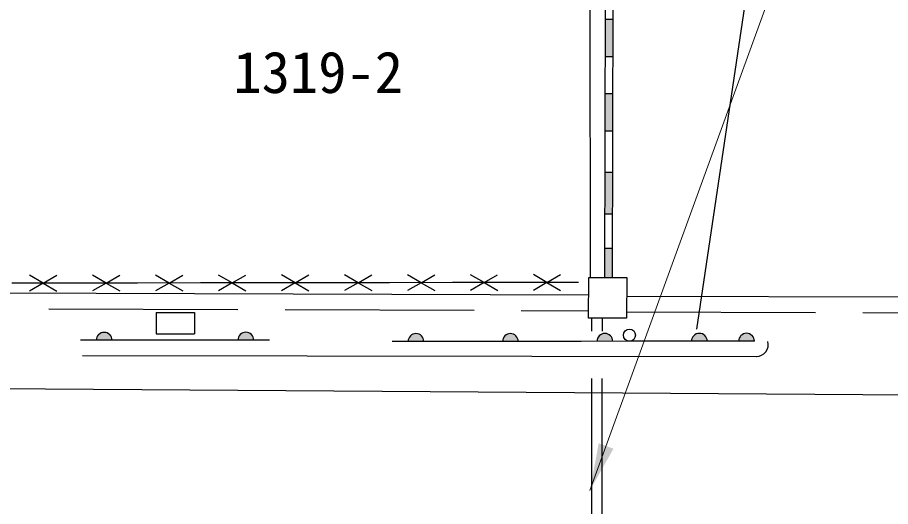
# Model space of a CAD drawing. Units: millimetres, scale not verified. Extents: x -55602354 to 84056675, y -218924267 to 380000.
# Drawn here: x 172504 to 200233, y 276770 to 292285 of the extents above; entities that cross this region are included whole.
import ezdxf
from ezdxf.enums import TextEntityAlignment as Align

# ---------------------------------------------------------------- set-up
doc = ezdxf.new("R2010")
doc.units = ezdxf.units.MM
doc.header["$LTSCALE"] = 1000
doc.linetypes.add('DASHED', pattern=[7.5, 6, -1.5])
for name, color, linetype, lineweight in [('M-BGD', 7, 'Continuous', 25), ('M-STR-HTXT', 7, 'Continuous', 13), ('M-STR-STRC', 7, 'Continuous', 25)]:
    doc.layers.add(name, color=color, linetype=linetype, lineweight=lineweight)
doc.layers.add('M-BMK-HTXT', color=7, linetype='Continuous')
doc.styles.add('ＭＳ ゴシック', font='')
doc.styles.get('ＭＳ ゴシック').set_extended_font_data('MS Gothic')

# ---------------------------------------------------------------- blocks, each defined once
blk = doc.blocks.new('filled_arrow')
at = {"color": 0, "linetype": 'Continuous', "lineweight": -2}
blk.add_solid([(7.5, 1.25), (0, 0), (7.5, -1.25)], dxfattribs=at)

msp = doc.modelspace()

# ---------------------------------------------------------------- hatches: boundary and pattern name
at = {"layer": 'M-BGD'}
for points in [[(191419, 291052), (191421, 292227), (191178, 292227), (191176, 291052)], [(191413, 288688), (191416, 289876), (191173, 289877), (191170, 288689)], [(191407, 286060), (191410, 287381), (191167, 287381), (191164, 286061)], [(191402, 284034), (191404, 284965), (191161, 284965), (191159, 284036)], [(175008, 282046), (175508, 282046), (175508, 282051), (175508, 282055), (175508, 282059), (175507, 282064), (175507, 282068), (175507, 282072), (175506, 282077), (175506, 282081), (175505, 282085), (175504, 282090), (175503, 282094), (175502, 282098), (175502, 282102), (175501, 282107), (175499, 282111), (175498, 282115), (175497, 282119), (175496, 282123), (175494, 282128), (175493, 282132), (175491, 282136), (175490, 282140), (175488, 282144), (175486, 282148), (175484, 282152), (175483, 282156), (175481, 282160), (175479, 282164), (175477, 282167), (175474, 282171), (175472, 282175), (175470, 282179), (175468, 282182), (175465, 282186), (175463, 282190), (175460, 282193), (175458, 282197), (175455, 282200), (175452, 282203), (175449, 282207), (175447, 282210), (175444, 282213), (175441, 282217), (175438, 282220), (175435, 282223), (175432, 282226), (175428, 282229), (175425, 282232), (175422, 282235), (175419, 282238), (175415, 282240), (175412, 282243), (175408, 282246), (175405, 282248), (175401, 282251), (175398, 282253), (175394, 282256), (175390, 282258), (175387, 282260), (175383, 282263), (175379, 282265), (175375, 282267), (175371, 282269), (175367, 282271), (175363, 282273), (175359, 282274), (175355, 282276), (175351, 282278), (175347, 282279), (175343, 282281), (175339, 282282), (175335, 282284), (175331, 282285), (175327, 282286), (175322, 282288), (175318, 282289), (175314, 282290), (175310, 282291), (175305, 282291), (175301, 282292), (175297, 282293), (175293, 282294), (175288, 282294), (175284, 282295), (175280, 282295), (175275, 282295), (175271, 282296), (175267, 282296), (175262, 282296), (175258, 282296), (175253, 282296), (175249, 282296), (175245, 282296), (175240, 282295), (175236, 282295), (175232, 282295), (175227, 282294), (175223, 282294), (175219, 282293), (175214, 282292), (175210, 282291), (175206, 282290), (175202, 282290), (175197, 282288), (175193, 282287), (175189, 282286), (175185, 282285), (175181, 282284), (175176, 282282), (175172, 282281), (175168, 282279), (175164, 282278), (175160, 282276), (175156, 282274), (175152, 282272), (175148, 282271), (175144, 282269), (175140, 282267), (175137, 282265), (175133, 282262), (175129, 282260), (175125, 282258), (175122, 282256), (175118, 282253), (175114, 282251), (175111, 282248), (175107, 282245), (175104, 282243), (175100, 282240), (175097, 282237), (175094, 282235), (175091, 282232), (175087, 282229), (175084, 282226), (175081, 282223), (175078, 282219), (175075, 282216), (175072, 282213), (175069, 282210), (175066, 282206), (175064, 282203), (175061, 282200), (175058, 282196), (175056, 282193), (175053, 282189), (175051, 282186), (175048, 282182), (175046, 282178), (175044, 282175), (175041, 282171), (175039, 282167), (175037, 282163), (175035, 282159), (175033, 282155), (175031, 282151), (175030, 282147), (175028, 282143), (175026, 282139), (175025, 282135), (175023, 282131), (175022, 282127), (175020, 282123), (175019, 282119), (175018, 282115), (175016, 282110), (175015, 282106), (175014, 282102), (175013, 282098), (175013, 282093), (175012, 282089), (175011, 282085), (175010, 282081), (175010, 282076), (175009, 282072), (175009, 282068), (175009, 282063), (175008, 282059), (175008, 282054), (175008, 282050)], [(179508, 282050), (180008, 282050), (180008, 282055), (180008, 282059), (180008, 282063), (180007, 282068), (180007, 282072), (180007, 282076), (180006, 282081), (180006, 282085), (180005, 282089), (180004, 282094), (180003, 282098), (180002, 282102), (180002, 282106), (180001, 282111), (179999, 282115), (179998, 282119), (179997, 282123), (179996, 282127), (179994, 282132), (179993, 282136), (179991, 282140), (179990, 282144), (179988, 282148), (179986, 282152), (179984, 282156), (179983, 282160), (179981, 282164), (179979, 282168), (179977, 282171), (179974, 282175), (179972, 282179), (179970, 282183), (179968, 282186), (179965, 282190), (179963, 282194), (179960, 282197), (179958, 282201), (179955, 282204), (179952, 282207), (179949, 282211), (179947, 282214), (179944, 282217), (179941, 282221), (179938, 282224), (179935, 282227), (179932, 282230), (179928, 282233), (179925, 282236), (179922, 282239), (179919, 282242), (179915, 282244), (179912, 282247), (179908, 282250), (179905, 282252), (179901, 282255), (179898, 282257), (179894, 282260), (179890, 282262), (179887, 282264), (179883, 282267), (179879, 282269), (179875, 282271), (179871, 282273), (179867, 282275), (179863, 282277), (179859, 282278), (179855, 282280), (179851, 282282), (179847, 282283), (179843, 282285), (179839, 282286), (179835, 282288), (179831, 282289), (179827, 282290), (179822, 282291), (179818, 282293), (179814, 282294), (179810, 282295), (179805, 282295), (179801, 282296), (179797, 282297), (179793, 282298), (179788, 282298), (179784, 282299), (179780, 282299), (179775, 282299), (179771, 282300), (179767, 282300), (179762, 282300), (179758, 282300), (179753, 282300), (179749, 282300), (179745, 282300), (179740, 282299), (179736, 282299), (179732, 282299), (179727, 282298), (179723, 282297), (179719, 282297), (179714, 282296), (179710, 282295), (179706, 282294), (179702, 282294), (179697, 282292), (179693, 282291), (179689, 282290), (179685, 282289), (179681, 282288), (179676, 282286), (179672, 282285), (179668, 282283), (179664, 282282), (179660, 282280), (179656, 282278), (179652, 282276), (179648, 282275), (179644, 282273), (179640, 282271), (179637, 282269), (179633, 282266), (179629, 282264), (179625, 282262), (179622, 282260), (179618, 282257), (179614, 282255), (179611, 282252), (179607, 282249), (179604, 282247), (179600, 282244), (179597, 282241), (179594, 282238), (179591, 282236), (179587, 282233), (179584, 282230), (179581, 282227), (179578, 282223), (179575, 282220), (179572, 282217), (179569, 282214), (179566, 282210), (179564, 282207), (179561, 282204), (179558, 282200), (179556, 282197), (179553, 282193), (179551, 282190), (179548, 282186), (179546, 282182), (179544, 282179), (179541, 282175), (179539, 282171), (179537, 282167), (179535, 282163), (179533, 282159), (179531, 282155), (179530, 282151), (179528, 282147), (179526, 282143), (179525, 282139), (179523, 282135), (179522, 282131), (179520, 282127), (179519, 282123), (179518, 282119), (179516, 282114), (179515, 282110), (179514, 282106), (179513, 282102), (179513, 282097), (179512, 282093), (179511, 282089), (179510, 282085), (179510, 282080), (179509, 282076), (179509, 282072), (179509, 282067), (179508, 282063), (179508, 282058), (179508, 282054)], [(184910, 282006), (185410, 282006), (185410, 282010), (185410, 282015), (185410, 282019), (185410, 282023), (185410, 282028), (185409, 282032), (185409, 282036), (185408, 282041), (185407, 282045), (185407, 282049), (185406, 282054), (185405, 282058), (185404, 282062), (185403, 282066), (185402, 282071), (185401, 282075), (185399, 282079), (185398, 282083), (185397, 282087), (185395, 282091), (185394, 282096), (185392, 282100), (185391, 282104), (185389, 282108), (185387, 282112), (185385, 282116), (185383, 282119), (185381, 282123), (185379, 282127), (185377, 282131), (185375, 282135), (185372, 282138), (185370, 282142), (185368, 282146), (185365, 282149), (185363, 282153), (185360, 282156), (185357, 282160), (185355, 282163), (185352, 282167), (185349, 282170), (185346, 282173), (185343, 282176), (185340, 282180), (185337, 282183), (185334, 282186), (185331, 282189), (185328, 282192), (185324, 282195), (185321, 282197), (185318, 282200), (185314, 282203), (185311, 282206), (185307, 282208), (185304, 282211), (185300, 282213), (185296, 282216), (185293, 282218), (185289, 282220), (185285, 282222), (185281, 282224), (185278, 282227), (185274, 282229), (185270, 282231), (185266, 282232), (185262, 282234), (185258, 282236), (185254, 282238), (185250, 282239), (185246, 282241), (185242, 282242), (185238, 282244), (185233, 282245), (185229, 282246), (185225, 282247), (185221, 282248), (185217, 282249), (185212, 282250), (185208, 282251), (185204, 282252), (185199, 282253), (185195, 282253), (185191, 282254), (185186, 282254), (185182, 282255), (185178, 282255), (185173, 282255), (185169, 282256), (185165, 282256), (185160, 282256), (185156, 282256), (185152, 282256), (185147, 282255), (185143, 282255), (185138, 282255), (185134, 282254), (185130, 282254), (185125, 282253), (185121, 282253), (185117, 282252), (185113, 282251), (185108, 282250), (185104, 282249), (185100, 282248), (185096, 282247), (185091, 282246), (185087, 282245), (185083, 282243), (185079, 282242), (185075, 282241), (185071, 282239), (185067, 282237), (185063, 282236), (185059, 282234), (185055, 282232), (185051, 282230), (185047, 282228), (185043, 282226), (185039, 282224), (185035, 282222), (185032, 282220), (185028, 282218), (185024, 282215), (185021, 282213), (185017, 282210), (185013, 282208), (185010, 282205), (185006, 282203), (185003, 282200), (185000, 282197), (184996, 282194), (184993, 282191), (184990, 282188), (184987, 282185), (184984, 282182), (184980, 282179), (184977, 282176), (184975, 282173), (184972, 282170), (184969, 282166), (184966, 282163), (184963, 282159), (184961, 282156), (184958, 282152), (184956, 282149), (184953, 282145), (184951, 282142), (184948, 282138), (184946, 282134), (184944, 282131), (184942, 282127), (184940, 282123), (184938, 282119), (184936, 282115), (184934, 282111), (184932, 282107), (184930, 282103), (184929, 282099), (184927, 282095), (184925, 282091), (184924, 282087), (184923, 282083), (184921, 282079), (184920, 282074), (184919, 282070), (184918, 282066), (184917, 282062), (184916, 282057), (184915, 282053), (184914, 282049), (184914, 282045), (184913, 282040), (184912, 282036), (184912, 282032), (184911, 282027), (184911, 282023), (184911, 282019), (184911, 282014), (184911, 282010)], [(187910, 282008), (188410, 282009), (188410, 282013), (188410, 282017), (188410, 282022), (188410, 282026), (188410, 282030), (188409, 282035), (188409, 282039), (188408, 282043), (188407, 282048), (188407, 282052), (188406, 282056), (188405, 282061), (188404, 282065), (188403, 282069), (188402, 282073), (188401, 282078), (188399, 282082), (188398, 282086), (188397, 282090), (188395, 282094), (188394, 282098), (188392, 282102), (188391, 282106), (188389, 282110), (188387, 282114), (188385, 282118), (188383, 282122), (188381, 282126), (188379, 282130), (188377, 282134), (188375, 282137), (188372, 282141), (188370, 282145), (188368, 282148), (188365, 282152), (188363, 282156), (188360, 282159), (188357, 282162), (188355, 282166), (188352, 282169), (188349, 282173), (188346, 282176), (188343, 282179), (188340, 282182), (188337, 282185), (188334, 282188), (188331, 282191), (188328, 282194), (188324, 282197), (188321, 282200), (188318, 282203), (188314, 282206), (188311, 282208), (188307, 282211), (188304, 282213), (188300, 282216), (188296, 282218), (188293, 282221), (188289, 282223), (188285, 282225), (188281, 282227), (188278, 282229), (188274, 282231), (188270, 282233), (188266, 282235), (188262, 282237), (188258, 282239), (188254, 282240), (188250, 282242), (188246, 282243), (188242, 282245), (188238, 282246), (188233, 282248), (188229, 282249), (188225, 282250), (188221, 282251), (188217, 282252), (188212, 282253), (188208, 282254), (188204, 282255), (188199, 282255), (188195, 282256), (188191, 282257), (188186, 282257), (188182, 282257), (188178, 282258), (188173, 282258), (188169, 282258), (188165, 282258), (188160, 282258), (188156, 282258), (188152, 282258), (188147, 282258), (188143, 282258), (188138, 282257), (188134, 282257), (188130, 282256), (188125, 282256), (188121, 282255), (188117, 282255), (188113, 282254), (188108, 282253), (188104, 282252), (188100, 282251), (188096, 282250), (188091, 282249), (188087, 282247), (188083, 282246), (188079, 282245), (188075, 282243), (188071, 282242), (188067, 282240), (188063, 282238), (188059, 282237), (188055, 282235), (188051, 282233), (188047, 282231), (188043, 282229), (188039, 282227), (188035, 282225), (188032, 282223), (188028, 282220), (188024, 282218), (188021, 282216), (188017, 282213), (188013, 282211), (188010, 282208), (188006, 282205), (188003, 282203), (188000, 282200), (187996, 282197), (187993, 282194), (187990, 282191), (187987, 282188), (187984, 282185), (187980, 282182), (187977, 282179), (187975, 282176), (187972, 282172), (187969, 282169), (187966, 282166), (187963, 282162), (187961, 282159), (187958, 282155), (187956, 282152), (187953, 282148), (187951, 282144), (187948, 282141), (187946, 282137), (187944, 282133), (187942, 282129), (187940, 282126), (187938, 282122), (187936, 282118), (187934, 282114), (187932, 282110), (187930, 282106), (187929, 282102), (187927, 282098), (187925, 282094), (187924, 282090), (187923, 282085), (187921, 282081), (187920, 282077), (187919, 282073), (187918, 282069), (187917, 282064), (187916, 282060), (187915, 282056), (187914, 282052), (187914, 282047), (187913, 282043), (187912, 282039), (187912, 282034), (187911, 282030), (187911, 282026), (187911, 282021), (187911, 282017), (187911, 282013)], [(190910, 282011), (191410, 282011), (191410, 282016), (191410, 282020), (191410, 282024), (191410, 282029), (191410, 282033), (191409, 282037), (191409, 282042), (191408, 282046), (191407, 282050), (191407, 282055), (191406, 282059), (191405, 282063), (191404, 282067), (191403, 282072), (191402, 282076), (191401, 282080), (191399, 282084), (191398, 282089), (191397, 282093), (191395, 282097), (191394, 282101), (191392, 282105), (191391, 282109), (191389, 282113), (191387, 282117), (191385, 282121), (191383, 282125), (191381, 282129), (191379, 282132), (191377, 282136), (191375, 282140), (191372, 282144), (191370, 282147), (191368, 282151), (191365, 282155), (191363, 282158), (191360, 282162), (191357, 282165), (191355, 282169), (191352, 282172), (191349, 282175), (191346, 282178), (191343, 282182), (191340, 282185), (191337, 282188), (191334, 282191), (191331, 282194), (191328, 282197), (191324, 282200), (191321, 282203), (191318, 282205), (191314, 282208), (191311, 282211), (191307, 282213), (191304, 282216), (191300, 282218), (191296, 282221), (191293, 282223), (191289, 282225), (191285, 282228), (191281, 282230), (191278, 282232), (191274, 282234), (191270, 282236), (191266, 282238), (191262, 282240), (191258, 282241), (191254, 282243), (191250, 282245), (191246, 282246), (191242, 282247), (191238, 282249), (191233, 282250), (191229, 282251), (191225, 282253), (191221, 282254), (191217, 282255), (191212, 282256), (191208, 282256), (191204, 282257), (191199, 282258), (191195, 282259), (191191, 282259), (191186, 282260), (191182, 282260), (191178, 282260), (191173, 282261), (191169, 282261), (191165, 282261), (191160, 282261), (191156, 282261), (191152, 282261), (191147, 282261), (191143, 282260), (191138, 282260), (191134, 282260), (191130, 282259), (191125, 282259), (191121, 282258), (191117, 282257), (191113, 282256), (191108, 282256), (191104, 282255), (191100, 282254), (191096, 282252), (191091, 282251), (191087, 282250), (191083, 282249), (191079, 282247), (191075, 282246), (191071, 282244), (191067, 282243), (191063, 282241), (191059, 282239), (191055, 282238), (191051, 282236), (191047, 282234), (191043, 282232), (191039, 282230), (191035, 282227), (191032, 282225), (191028, 282223), (191024, 282221), (191021, 282218), (191017, 282216), (191013, 282213), (191010, 282211), (191006, 282208), (191003, 282205), (191000, 282202), (190996, 282200), (190993, 282197), (190990, 282194), (190987, 282191), (190984, 282188), (190980, 282185), (190977, 282181), (190975, 282178), (190972, 282175), (190969, 282172), (190966, 282168), (190963, 282165), (190961, 282161), (190958, 282158), (190956, 282154), (190953, 282151), (190951, 282147), (190948, 282143), (190946, 282140), (190944, 282136), (190942, 282132), (190940, 282128), (190938, 282124), (190936, 282120), (190934, 282116), (190932, 282113), (190930, 282109), (190929, 282104), (190927, 282100), (190925, 282096), (190924, 282092), (190923, 282088), (190921, 282084), (190920, 282080), (190919, 282076), (190918, 282071), (190917, 282067), (190916, 282063), (190915, 282059), (190914, 282054), (190914, 282050), (190913, 282046), (190912, 282041), (190912, 282037), (190911, 282033), (190911, 282028), (190911, 282024), (190911, 282020), (190911, 282015)], [(193910, 282013), (194410, 282014), (194410, 282018), (194410, 282023), (194410, 282027), (194410, 282031), (194410, 282036), (194409, 282040), (194409, 282044), (194408, 282049), (194407, 282053), (194407, 282057), (194406, 282062), (194405, 282066), (194404, 282070), (194403, 282074), (194402, 282079), (194401, 282083), (194399, 282087), (194398, 282091), (194397, 282095), (194395, 282099), (194394, 282104), (194392, 282108), (194391, 282112), (194389, 282116), (194387, 282120), (194385, 282123), (194383, 282127), (194381, 282131), (194379, 282135), (194377, 282139), (194375, 282143), (194372, 282146), (194370, 282150), (194368, 282154), (194365, 282157), (194363, 282161), (194360, 282164), (194357, 282168), (194355, 282171), (194352, 282175), (194349, 282178), (194346, 282181), (194343, 282184), (194340, 282188), (194337, 282191), (194334, 282194), (194331, 282197), (194328, 282200), (194324, 282203), (194321, 282205), (194318, 282208), (194314, 282211), (194311, 282213), (194307, 282216), (194304, 282219), (194300, 282221), (194296, 282223), (194293, 282226), (194289, 282228), (194285, 282230), (194281, 282232), (194278, 282235), (194274, 282237), (194270, 282239), (194266, 282240), (194262, 282242), (194258, 282244), (194254, 282246), (194250, 282247), (194246, 282249), (194242, 282250), (194238, 282252), (194233, 282253), (194229, 282254), (194225, 282255), (194221, 282256), (194217, 282257), (194212, 282258), (194208, 282259), (194204, 282260), (194199, 282261), (194195, 282261), (194191, 282262), (194186, 282262), (194182, 282263), (194178, 282263), (194173, 282263), (194169, 282264), (194165, 282264), (194160, 282264), (194156, 282264), (194152, 282264), (194147, 282263), (194143, 282263), (194138, 282263), (194134, 282262), (194130, 282262), (194125, 282261), (194121, 282261), (194117, 282260), (194113, 282259), (194108, 282258), (194104, 282257), (194100, 282256), (194096, 282255), (194091, 282254), (194087, 282253), (194083, 282251), (194079, 282250), (194075, 282249), (194071, 282247), (194067, 282245), (194063, 282244), (194059, 282242), (194055, 282240), (194051, 282238), (194047, 282236), (194043, 282234), (194039, 282232), (194035, 282230), (194032, 282228), (194028, 282226), (194024, 282223), (194021, 282221), (194017, 282218), (194013, 282216), (194010, 282213), (194006, 282211), (194003, 282208), (194000, 282205), (193996, 282202), (193993, 282199), (193990, 282196), (193987, 282193), (193984, 282190), (193980, 282187), (193977, 282184), (193975, 282181), (193972, 282178), (193969, 282174), (193966, 282171), (193963, 282167), (193961, 282164), (193958, 282160), (193956, 282157), (193953, 282153), (193951, 282150), (193948, 282146), (193946, 282142), (193944, 282139), (193942, 282135), (193940, 282131), (193938, 282127), (193936, 282123), (193934, 282119), (193932, 282115), (193930, 282111), (193929, 282107), (193927, 282103), (193925, 282099), (193924, 282095), (193923, 282091), (193921, 282087), (193920, 282082), (193919, 282078), (193918, 282074), (193917, 282070), (193916, 282065), (193915, 282061), (193914, 282057), (193914, 282053), (193913, 282048), (193912, 282044), (193912, 282040), (193911, 282035), (193911, 282031), (193911, 282027), (193911, 282022), (193911, 282018)], [(195410, 282015), (195910, 282015), (195910, 282020), (195910, 282024), (195910, 282028), (195910, 282033), (195910, 282037), (195909, 282041), (195909, 282046), (195908, 282050), (195907, 282054), (195907, 282059), (195906, 282063), (195905, 282067), (195904, 282071), (195903, 282076), (195902, 282080), (195901, 282084), (195899, 282088), (195898, 282093), (195897, 282097), (195895, 282101), (195894, 282105), (195892, 282109), (195891, 282113), (195889, 282117), (195887, 282121), (195885, 282125), (195883, 282129), (195881, 282133), (195879, 282136), (195877, 282140), (195875, 282144), (195872, 282148), (195870, 282151), (195868, 282155), (195865, 282159), (195863, 282162), (195860, 282166), (195857, 282169), (195855, 282173), (195852, 282176), (195849, 282179), (195846, 282182), (195843, 282186), (195840, 282189), (195837, 282192), (195834, 282195), (195831, 282198), (195828, 282201), (195824, 282204), (195821, 282207), (195818, 282209), (195814, 282212), (195811, 282215), (195807, 282217), (195804, 282220), (195800, 282222), (195796, 282225), (195793, 282227), (195789, 282229), (195785, 282232), (195781, 282234), (195778, 282236), (195774, 282238), (195770, 282240), (195766, 282242), (195762, 282244), (195758, 282245), (195754, 282247), (195750, 282249), (195746, 282250), (195742, 282251), (195738, 282253), (195733, 282254), (195729, 282255), (195725, 282257), (195721, 282258), (195717, 282259), (195712, 282260), (195708, 282260), (195704, 282261), (195699, 282262), (195695, 282263), (195691, 282263), (195686, 282264), (195682, 282264), (195678, 282264), (195673, 282265), (195669, 282265), (195665, 282265), (195660, 282265), (195656, 282265), (195652, 282265), (195647, 282265), (195643, 282264), (195638, 282264), (195634, 282264), (195630, 282263), (195625, 282263), (195621, 282262), (195617, 282261), (195613, 282260), (195608, 282260), (195604, 282259), (195600, 282258), (195596, 282256), (195591, 282255), (195587, 282254), (195583, 282253), (195579, 282251), (195575, 282250), (195571, 282248), (195567, 282247), (195563, 282245), (195559, 282243), (195555, 282242), (195551, 282240), (195547, 282238), (195543, 282236), (195539, 282234), (195535, 282231), (195532, 282229), (195528, 282227), (195524, 282225), (195520, 282222), (195517, 282220), (195513, 282217), (195510, 282215), (195506, 282212), (195503, 282209), (195500, 282206), (195496, 282204), (195493, 282201), (195490, 282198), (195487, 282195), (195484, 282192), (195480, 282189), (195477, 282185), (195475, 282182), (195472, 282179), (195469, 282176), (195466, 282172), (195463, 282169), (195461, 282165), (195458, 282162), (195456, 282158), (195453, 282155), (195451, 282151), (195448, 282147), (195446, 282144), (195444, 282140), (195442, 282136), (195440, 282132), (195438, 282128), (195436, 282124), (195434, 282120), (195432, 282117), (195430, 282113), (195429, 282108), (195427, 282104), (195425, 282100), (195424, 282096), (195423, 282092), (195421, 282088), (195420, 282084), (195419, 282080), (195418, 282075), (195417, 282071), (195416, 282067), (195415, 282063), (195414, 282058), (195414, 282054), (195413, 282050), (195412, 282045), (195412, 282041), (195411, 282037), (195411, 282032), (195411, 282028), (195411, 282024), (195411, 282019)]]:
    msp.add_hatch(color=256, dxfattribs=at).paths.add_polyline_path(points)
at = {"layer": 'M-STR-STRC'}
msp.add_hatch(color=256, dxfattribs=at).paths.add_polyline_path([(-55594916, -215317041, 1), (-55594610, -215317070, 1), (-55594305, -215317098, 1), (-55580797, -215307366, 0.41421), (-55580889, -215307431, 0.41421), (-55580745, -215307064, 0.41421), (-55580837, -215307129, 0.41421), (-55580692, -215306761, 0.41421), (-55580785, -215306827, 0.41421), (-55566345, -215305448, 1), (-55566384, -215305752, 1), (-55566423, -215306056, 1), (-55597548, -215332337, 0.41421), (-55597635, -215332409, 0.41421), (-55597517, -215332032, 0.41421), (-55597604, -215332103, 0.41421), (-55597486, -215331727, 0.41421), (-55597573, -215331798, 0.41421), (-55585677, -215342470, 0.41421), (-55585743, -215342562, 0.41421), (-55585726, -215342167, 0.41421), (-55585792, -215342259, 0.41421), (-55585774, -215341865, 0.41421), (-55585841, -215341956, 0.41421), (-55571762, -215344566, 1), (-55571732, -215344261, 1), (-55571703, -215343956, 1), (-55559075, -215335789, 1), (-55559380, -215335758, 1), (-55559685, -215335727, 1), (-55555688, -215322973, 1), (-55555727, -215323277, 1), (-55555767, -215323581, 1), (-55393271, -215354691, 1), (-55393233, -215354387, 1), (-55393196, -215354083, 1), (-55410449, -215351682, 1), (-55410411, -215351378, 1), (-55410374, -215351073, 1), (-55407336, -215338454, 1), (-55407557, -215338427, 1), (-55407777, -215338399, 1), (-55271677, -215370690, 1), (-55271982, -215370659, 1), (-55272287, -215370628, 1), (-55266346, -215358322, 1), (-55266377, -215358627, 1), (-55266407, -215358932, 1), (-55289179, -215367259, 1), (-55289140, -215366955, 1), (-55289100, -215366651, 1), (571140, 349427, -0.39598), (571140, 349427), (571140, 348155), (571851, 348154), (573112, 350484, 0.38568), (573112, 350484)])

# ---------------------------------------------------------------- linework, layer by layer
at = {"layer": 'M-BGD'}
for p, q in [((191159, 284036), (191205, 303057)), ((191402, 284034), (191448, 303057)), ((190673, 301896), (190695, 284038)), ((191178, 292227), (191421, 292227)), ((191176, 291052), (191419, 291052)), ((191173, 289877), (191416, 289876)), ((191170, 288689), (191413, 288688)), ((191167, 287381), (191410, 287381)), ((191164, 286061), (191407, 286060)), ((191161, 284965), (191404, 284965)), ((173322, 283856), (172889, 284105)), ((173322, 283856), (173755, 284107)), ((175322, 283859), (174889, 284108)), ((175322, 283859), (175755, 284109)), ((177322, 283861), (176889, 284111)), ((177322, 283861), (177755, 284112)), ((179322, 283864), (178889, 284113)), ((179322, 283864), (179755, 284115)), ((181322, 283867), (180889, 284116)), ((181322, 283867), (181755, 284117)), ((183322, 283869), (182889, 284119)), ((183322, 283869), (183755, 284120)), ((185322, 283872), (184889, 284121)), ((185322, 283872), (185755, 284123)), ((187322, 283875), (186889, 284124)), ((187322, 283875), (187755, 284125)), ((189322, 283877), (188889, 284127)), ((189322, 283877), (189755, 284128)), ((190644, 282749), (190651, 284038)), ((190651, 284038), (191854, 284032)), ((191854, 284032), (191847, 282743)), ((174322, 283857), (172322, 283855)), ((173322, 283856), (172890, 283605)), ((173322, 283856), (173756, 283607)), ((176322, 283860), (174322, 283857)), ((175322, 283859), (174890, 283608)), ((175322, 283859), (175756, 283609)), ((178322, 283863), (176322, 283860)), ((177322, 283861), (176890, 283611)), ((177322, 283861), (177756, 283612)), ((180322, 283865), (178322, 283863)), ((179322, 283864), (178890, 283613)), ((179322, 283864), (179756, 283615)), ((182322, 283868), (180322, 283865)), ((181322, 283867), (180890, 283616)), ((181322, 283867), (181756, 283617)), ((184322, 283871), (182322, 283868)), ((183322, 283869), (182890, 283619)), ((183322, 283869), (183756, 283620)), ((186322, 283873), (184322, 283871)), ((185322, 283872), (184890, 283621)), ((185322, 283872), (185756, 283623)), ((188322, 283876), (186322, 283873)), ((187322, 283875), (186890, 283624)), ((187322, 283875), (187756, 283625)), ((190322, 283879), (188322, 283876)), ((189322, 283877), (188890, 283627)), ((189322, 283877), (189756, 283628)), ((158508, 283594), (190648, 283482)), ((191851, 283446), (227572, 283333)), ((176908, 282922), (176908, 282250)), ((176908, 282922), (178125, 282922)), ((178125, 282922), (178125, 282250)), ((191847, 282743), (190644, 282749)), ((176008, 282047), (174508, 282045)), ((177508, 282048), (176008, 282047)), ((176908, 282250), (178125, 282250)), ((179008, 282049), (177508, 282048)), ((180508, 282051), (179008, 282049)), ((185910, 282006), (184410, 282005)), ((187410, 282008), (185910, 282006)), ((188910, 282009), (187410, 282008)), ((190410, 282010), (188910, 282009)), ((191910, 282012), (190410, 282010)), ((193410, 282013), (191910, 282012)), ((194910, 282014), (193410, 282013)), ((195910, 282015), (194910, 282014)), ((174568, 281561), (195971, 281529))]:
    msp.add_line(p, q, dxfattribs=at)
at = {"layer": 'M-BGD', "linetype": 'DASHED'}
for p, q in [((158505, 283094), (190645, 282982)), ((191848, 282946), (227569, 282833)), ((190731, 267334), (190748, 282747)), ((191064, 267333), (191081, 282747))]:
    msp.add_line(p, q, dxfattribs=at)
at = {"layer": 'M-BGD'}
msp.add_circle((191940, 282206), 191, dxfattribs=at)
for centre, radius, start, end in [((175258, 282046), 250, 0.0508, 180.0508), ((179758, 282050), 250, 0.0508, 180.0508), ((185160, 282006), 250, 0.0508, 180.0508), ((188160, 282008), 250, 0.0508, 180.0508), ((191160, 282011), 250, 0.0508, 180.0508), ((194160, 282014), 250, 0.0508, 180.0508), ((195660, 282015), 250, 0.0508, 180.0508), ((195968, 281911), 382, 270.3331, 13.9385)]:
    msp.add_arc(centre, radius, start, end, dxfattribs=at)
at = {"layer": 'M-STR-HTXT'}
msp.add_lwpolyline([(190686, 277281), (206433, 320545), (241803, 320545)], dxfattribs=at)
at = {"layer": 'M-STR-STRC'}
for p, q in [((194076, 282402), (199777, 320466)), ((162311, 280588), (213403, 280220))]:
    msp.add_line(p, q, dxfattribs=at)

# ---------------------------------------------------------------- block references
at = {"layer": 'M-STR-HTXT', "xscale": 200, "yscale": 200, "rotation": 70}
msp.add_blockref('filled_arrow', (190686, 277281), dxfattribs=at)

# ---------------------------------------------------------------- texts
at = {"layer": 'M-BMK-HTXT', "style": 'ＭＳ ゴシック'}
msp.add_text('1319-2', height=1320, dxfattribs=at).set_placement((179362, 289492), align=Align.BOTTOM_LEFT)

doc.saveas('drawing.dxf')
